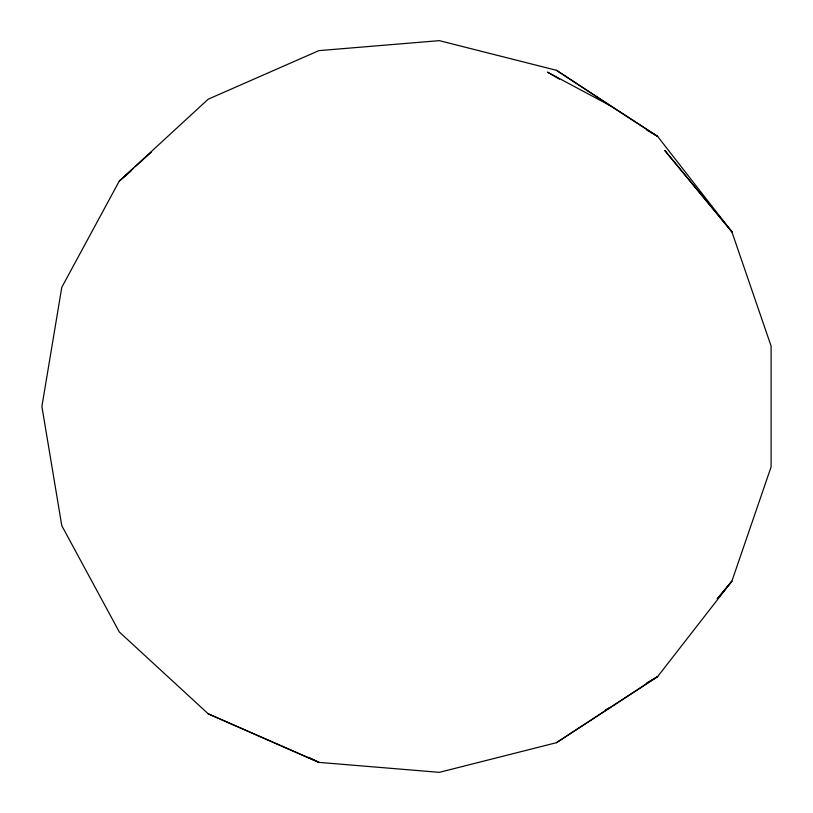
<?xml version="1.0" encoding="UTF-8"?>
<svg xmlns="http://www.w3.org/2000/svg" width="813" height="813" viewBox="0 0 813 813"><rect width="100%" height="100%" fill="white"/><g stroke="black" fill="none" stroke-linecap="round" stroke-linejoin="round"><path stroke-width="1.22" d="M717.34 598.825L731.863 581.224L771.1 466.926L771.1 346.074L731.863 231.776L657.636 136.411L556.468 70.314L439.315 40.65L318.889 50.63L208.219 99.176L119.308 181.025L61.788 287.304L41.9 406.5L61.788 525.696L119.308 631.975L208.219 713.824L318.889 762.37L439.315 772.35L556.468 742.686L657.636 676.589L731.863 581.224L717.229 598.775M133.393 168.342L119.308 181.025L130.873 171.187M135.273 166.655L151.228 152.295M556.468 742.686L657.636 676.589L646.731 682.95M605.594 709.79L610.055 707.401M208.219 713.824L318.889 762.37L308.696 757.32M646.731 130.05L657.636 136.411L610.055 105.599L547.495 72.154L559.486 79.156M556.468 70.314L610.055 105.599M731.863 231.776L664.902 150.608L731.863 231.776"/></g></svg>
